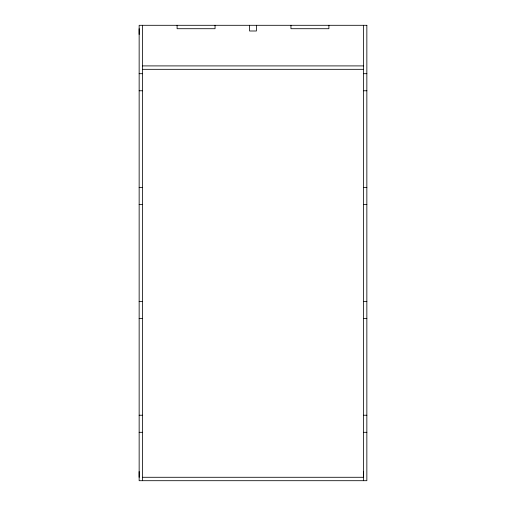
<?xml version="1.0" encoding="UTF-8"?>
<svg xmlns="http://www.w3.org/2000/svg" width="506" height="506" viewBox="0 0 506 506"><rect width="100%" height="100%" fill="white"/><g stroke="black" fill="none" stroke-linecap="round" stroke-linejoin="round"><path stroke-width="0.76" d="M139.15 477.284L139.15 471.592M139.15 34.408L139.15 28.715M363.435 471.592L363.435 477.284L142.565 477.284M142.565 65.906L363.435 65.906M142.565 69.322L363.435 69.322M139.15 73.686L142.565 73.686M363.435 73.686L366.85 73.686M139.15 90.764L142.565 90.764M363.435 90.764L366.85 90.764M139.15 187.536L142.565 187.536M363.435 187.536L366.85 187.536M139.15 204.614L142.565 204.614M363.435 204.614L366.85 204.614M139.15 301.386L142.565 301.386M363.435 301.386L366.85 301.386M139.15 318.464L142.565 318.464M363.435 318.464L366.85 318.464M139.15 415.236L142.565 415.236M363.435 415.236L366.85 415.236M139.15 432.314L142.565 432.314M363.435 432.314L366.85 432.314M363.435 25.3L363.435 480.7M328.9 25.3L328.9 28.715L290.95 28.715L290.95 25.3M256.415 25.3L256.415 30.992L249.584 30.992L249.584 25.3M215.05 25.3L215.05 28.715L177.1 28.715L177.1 25.3M142.565 25.3L142.565 480.7M366.85 25.3L139.15 25.3L139.15 480.7L366.85 480.7L366.85 25.3"/></g></svg>
